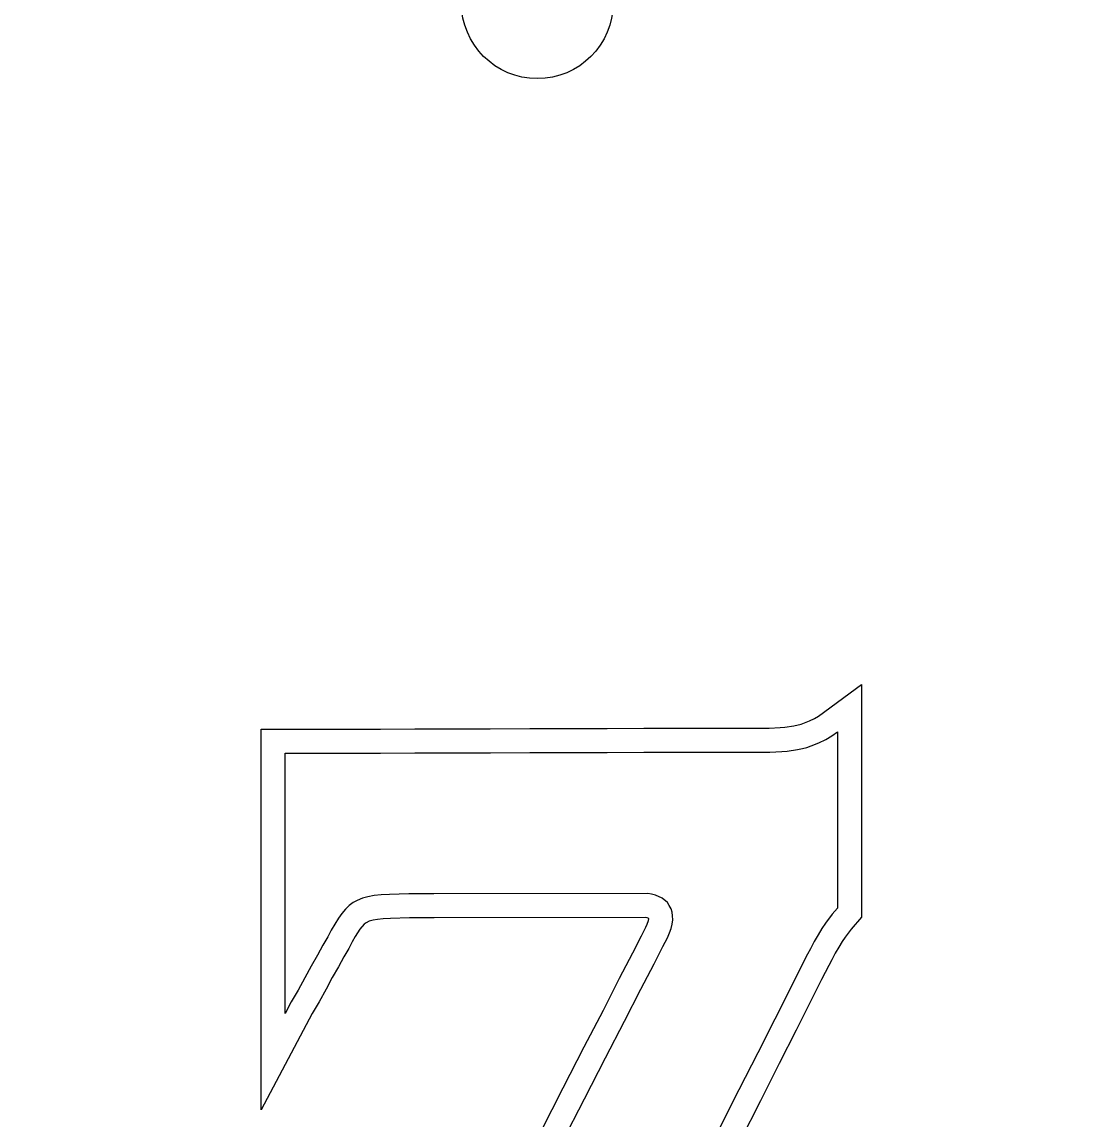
# Model space of a CAD drawing. Extents: x -19.1 to 19.1, y -19.1 to 19.1.
# Drawn here: x -10.4 to -3.74, y -12.59 to -5.72 of the extents above; entities that cross this region are included whole.
import ezdxf

# ---------------------------------------------------------------- set-up
doc = ezdxf.new("R2010")
doc.units = 0
doc.header["$LTSCALE"] = 32.67
doc.layers.add('G_OM_TRIE_D_ESQUISSE__ISO_', color=7, linetype='Continuous')
doc.layers.add('VISIBLE__ISO_', color=7, linetype='Continuous')

msp = doc.modelspace()

# ---------------------------------------------------------------- linework, layer by layer
at = {"layer": 'G_OM_TRIE_D_ESQUISSE__ISO_', "color": 7, "linetype": 'Continuous'}
for centre, radius in [((0, 0), 18.9), ((-7.176, -5.596), 0.475)]:
    msp.add_circle(centre, radius, dxfattribs=at)
at = {"layer": 'VISIBLE__ISO_', "color": 7, "linetype": 'Continuous'}
for p, q in [((-5.4165, -10.0601), (-5.1476, -9.863)), ((-5.1476, -9.863), (-5.1476, -11.3186)), ((-5.5242, -10.11), (-5.4719, -10.0901)), ((-5.4719, -10.0901), (-5.4413, -10.0756)), ((-5.4413, -10.0756), (-5.4165, -10.0601)), ((-8.905, -12.5244), (-8.905, -10.1428)), ((-8.905, -10.1428), (-8.158, -10.1428)), ((-8.158, -10.1428), (-7.9434, -10.1405)), ((-7.9434, -10.1405), (-7.4702, -10.1405)), ((-7.4702, -10.1405), (-7.2232, -10.1382)), ((-7.2232, -10.1382), (-6.7386, -10.1382)), ((-6.7386, -10.1382), (-6.5101, -10.1359)), ((-6.5101, -10.1359), (-5.7247, -10.1359)), ((-5.7247, -10.1359), (-5.6558, -10.1316)), ((-5.6558, -10.1316), (-5.6271, -10.1297)), ((-5.6271, -10.1297), (-5.5704, -10.1216)), ((-5.5704, -10.1216), (-5.5242, -10.11)), ((-5.3322, -10.1843), (-5.2976, -10.159)), ((-5.2976, -10.159), (-5.2976, -11.2622)), ((-5.4615, -10.2467), (-5.413, -10.2282)), ((-5.413, -10.2282), (-5.3692, -10.2074)), ((-5.3692, -10.2074), (-5.3322, -10.1843)), ((-8.755, -11.9223), (-8.755, -10.2928)), ((-8.755, -10.2928), (-8.1572, -10.2928)), ((-8.1572, -10.2928), (-7.9426, -10.2905)), ((-7.9426, -10.2905), (-7.4695, -10.2905)), ((-7.4695, -10.2905), (-7.2225, -10.2882)), ((-7.2225, -10.2882), (-6.7378, -10.2882)), ((-6.7378, -10.2882), (-6.5093, -10.2859)), ((-6.5093, -10.2859), (-5.72, -10.2859)), ((-5.72, -10.2859), (-5.6461, -10.2813)), ((-5.6461, -10.2813), (-5.6115, -10.279)), ((-5.6115, -10.279), (-5.5469, -10.2697)), ((-5.5469, -10.2697), (-5.5169, -10.2628)), ((-5.5169, -10.2628), (-5.4892, -10.2559)), ((-5.4892, -10.2559), (-5.4615, -10.2467)), ((-8.2703, -11.1999), (-8.3026, -11.2137)), ((-8.2357, -11.1906), (-8.2703, -11.1999)), ((-8.1965, -11.1837), (-8.2357, -11.1906)), ((-8.1526, -11.1791), (-8.1965, -11.1837)), ((-8.1018, -11.1768), (-8.1526, -11.1791)), ((-7.9795, -11.1722), (-8.1018, -11.1768)), ((-7.8226, -11.1722), (-7.9795, -11.1722)), ((-6.4839, -11.1699), (-7.8226, -11.1722)), ((-6.4609, -11.1745), (-6.4839, -11.1699)), ((-6.4355, -11.1814), (-6.4609, -11.1745)), ((-6.3939, -11.1999), (-6.4355, -11.1814)), ((-6.3616, -11.2276), (-6.3939, -11.1999)), ((-8.3765, -11.2691), (-8.3996, -11.2945)), ((-8.3534, -11.246), (-8.3765, -11.2691)), ((-8.328, -11.2276), (-8.3534, -11.246)), ((-8.3026, -11.2137), (-8.328, -11.2276)), ((-6.3501, -11.246), (-6.3616, -11.2276)), ((-6.3385, -11.2668), (-6.3501, -11.246)), ((-6.3316, -11.2876), (-6.3385, -11.2668)), ((-5.2976, -11.2622), (-5.3299, -11.2991)), ((-8.4204, -11.3245), (-8.4434, -11.3614)), ((-8.3996, -11.2945), (-8.4204, -11.3245)), ((-8.2033, -11.3372), (-8.2278, -11.3438)), ((-8.1756, -11.3323), (-8.2033, -11.3372)), ((-8.1414, -11.3287), (-8.1756, -11.3323)), ((-8.0956, -11.3267), (-8.1414, -11.3287)), ((-7.9767, -11.3222), (-8.0956, -11.3267)), ((-7.8224, -11.3222), (-7.9767, -11.3222)), ((-6.4989, -11.3198), (-7.8224, -11.3222)), ((-6.4887, -11.3219), (-6.4989, -11.3198)), ((-6.4785, -11.3264), (-6.4887, -11.3219)), ((-6.48, -11.3393), (-6.4782, -11.3292)), ((-6.4782, -11.3292), (-6.4785, -11.3264)), ((-6.3293, -11.3107), (-6.3316, -11.2876)), ((-6.3316, -11.3614), (-6.327, -11.336)), ((-6.327, -11.336), (-6.3293, -11.3107)), ((-5.3299, -11.2991), (-5.3715, -11.3568)), ((-5.1476, -11.3186), (-5.2124, -11.3925)), ((-8.4665, -11.4007), (-8.4873, -11.4422)), ((-8.4434, -11.3614), (-8.4665, -11.4007)), ((-8.286, -11.3925), (-8.3152, -11.4392)), ((-8.259, -11.3628), (-8.286, -11.3925)), ((-8.2477, -11.3546), (-8.259, -11.3628)), ((-8.2278, -11.3438), (-8.2477, -11.3546)), ((-6.5232, -11.4346), (-6.4968, -11.3818)), ((-6.4968, -11.3818), (-6.4874, -11.3615)), ((-6.4874, -11.3615), (-6.48, -11.3393)), ((-6.3478, -11.4168), (-6.3385, -11.3891)), ((-6.3385, -11.3891), (-6.3316, -11.3614)), ((-5.3946, -11.3891), (-5.4176, -11.4284)), ((-5.3715, -11.3568), (-5.3946, -11.3891)), ((-5.2124, -11.3925), (-5.2496, -11.4442)), ((-8.4873, -11.4422), (-8.5173, -11.493)), ((-8.3346, -11.4723), (-8.3555, -11.514)), ((-8.3152, -11.4392), (-8.3346, -11.4723)), ((-6.578, -11.5419), (-6.5232, -11.4346)), ((-6.3893, -11.5022), (-6.3616, -11.4468)), ((-6.3616, -11.4468), (-6.3478, -11.4168)), ((-5.443, -11.4699), (-5.4661, -11.5161)), ((-5.4176, -11.4284), (-5.443, -11.4699)), ((-5.2686, -11.4709), (-5.289, -11.5055)), ((-5.2496, -11.4442), (-5.2686, -11.4709)), ((-8.5173, -11.493), (-8.5519, -11.5553)), ((-8.3555, -11.514), (-8.3871, -11.5676)), ((-6.661, -11.7011), (-6.578, -11.5419)), ((-6.4447, -11.6107), (-6.3893, -11.5022)), ((-5.4661, -11.5161), (-5.4846, -11.5507)), ((-5.3117, -11.5427), (-5.3328, -11.5849)), ((-5.289, -11.5055), (-5.3117, -11.5427)), ((-8.5519, -11.5553), (-8.5911, -11.6245)), ((-8.3871, -11.5676), (-8.4211, -11.6287)), ((-6.5278, -11.77), (-6.4447, -11.6107)), ((-5.4846, -11.5507), (-5.5307, -11.6407)), ((-5.3328, -11.5849), (-5.3516, -11.6202)), ((-8.5911, -11.6245), (-8.6304, -11.6984)), ((-8.4211, -11.6287), (-8.4596, -11.6967)), ((-5.5307, -11.6407), (-5.6, -11.7792)), ((-5.3516, -11.6202), (-5.3969, -11.7085)), ((-8.6304, -11.6984), (-8.6719, -11.7746)), ((-8.4596, -11.6967), (-8.4983, -11.7695)), ((-6.7626, -11.8997), (-6.661, -11.7011)), ((-5.3969, -11.7085), (-5.466, -11.8466)), ((-8.6719, -11.7746), (-8.7158, -11.8484)), ((-8.4983, -11.7695), (-8.5415, -11.8488)), ((-6.6293, -11.9684), (-6.5278, -11.77)), ((-5.6, -11.7792), (-5.69, -11.9569)), ((-8.7158, -11.8484), (-8.755, -11.9223)), ((-8.5415, -11.8488), (-8.585, -11.9219)), ((-5.466, -11.8466), (-5.5561, -12.0246)), ((-8.585, -11.9219), (-8.905, -12.5244)), ((-6.8826, -12.1304), (-6.7626, -11.8997)), ((-6.7494, -12.1992), (-6.6293, -11.9684)), ((-5.69, -11.9569), (-5.7961, -12.1669)), ((-5.5561, -12.0246), (-5.6622, -12.2345)), ((-7.0143, -12.3869), (-6.8826, -12.1304)), ((-6.8809, -12.4554), (-6.7494, -12.1992)), ((-5.7961, -12.1669), (-5.9139, -12.4)), ((-5.6622, -12.2345), (-5.7799, -12.4676)), ((-7.1527, -12.6566), (-7.0143, -12.3869)), ((-5.9139, -12.4), (-6.0408, -12.6516)), ((-7.0194, -12.7255), (-6.8809, -12.4554)), ((-5.7799, -12.4676), (-5.9068, -12.7189))]:
    msp.add_line(p, q, dxfattribs=at)
for radius in [19.15, 18.32]:
    msp.add_circle((0, 0), radius, dxfattribs=at)

doc.saveas('drawing.dxf')
